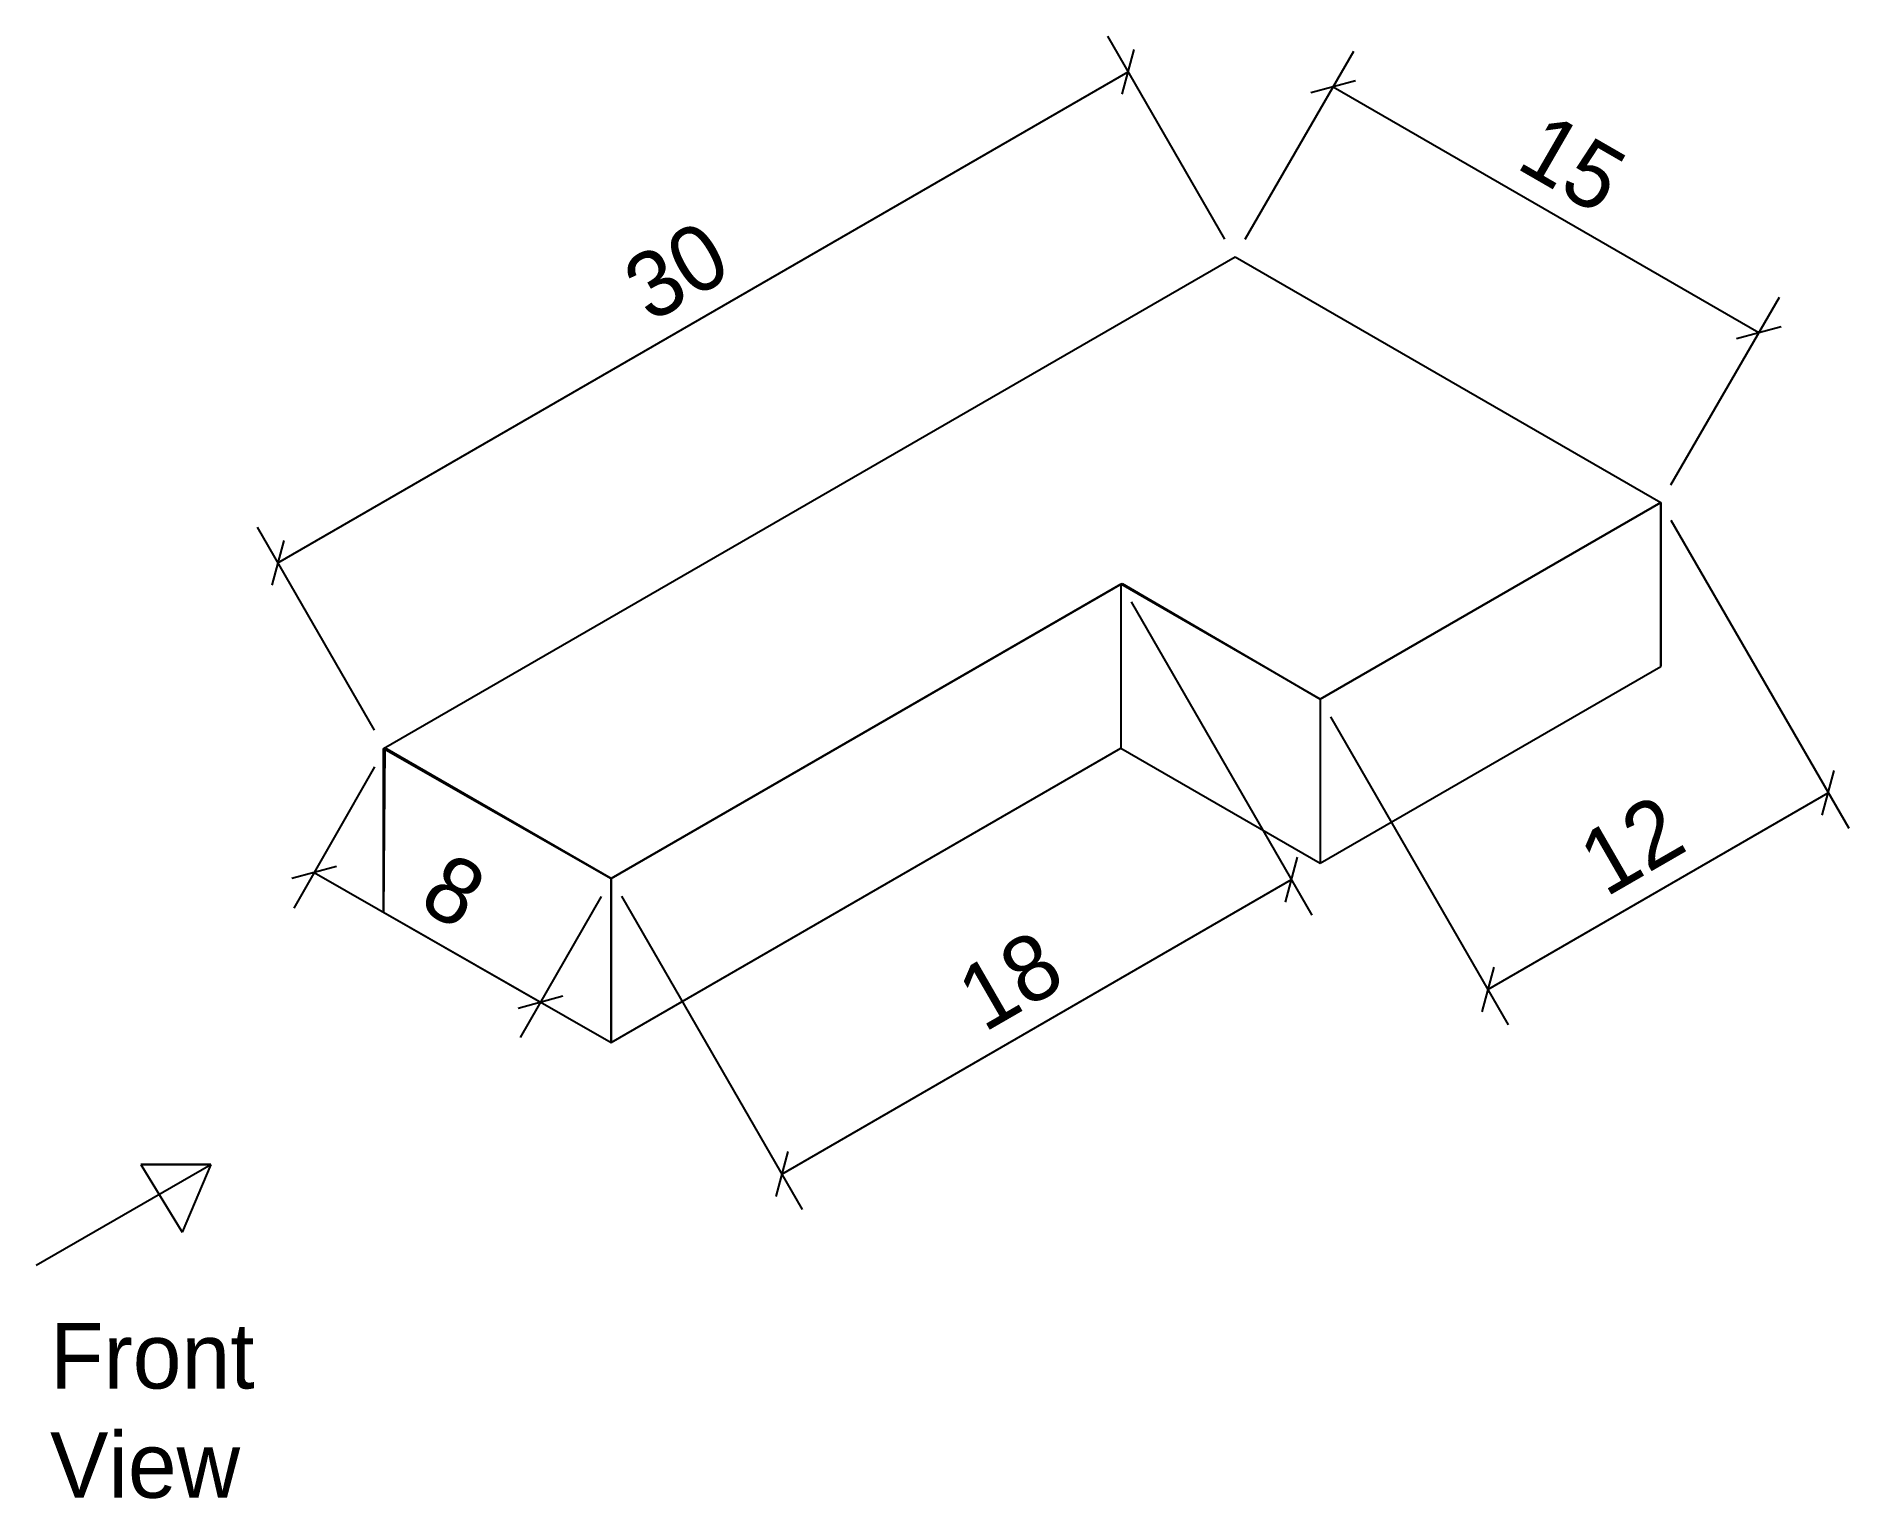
# Model space of a CAD drawing. Header units: feet. Extents: x 1893.2 to 1948.5, y 670 to 714.7.
import ezdxf

# ---------------------------------------------------------------- set-up
doc = ezdxf.new("R2010")
doc.units = ezdxf.units.FT
doc.dimstyles.new('ISO-25', dxfattribs={"dimtxt": 2, "dimasz": 1, "dimexe": 1.25, "dimexo": 0.625, "dimtad": 1, "dimdec": 0, "dimtxsty": 'Standard', "dimblk": 'OBLIQUE', "dimcen": 2.5, "dimadec": 0, "dimazin": 0, "dimtfac": 1, "dimtdec": 0, "dimtmove": 0, "dimatfit": 3, "dimldrblk": 'OBLIQUE', "dimfxl": 1, "dimarcsym": 0})

# ---------------------------------------------------------------- blocks, each defined once
blk = doc.blocks.new('_Oblique')
at = {"color": 0, "linetype": 'ByBlock', "lineweight": -2}
blk.add_line((-0.5, -0.5), (0.5, 0.5), dxfattribs=at)

msp = doc.modelspace()

# ---------------------------------------------------------------- linework, layer by layer
for p, q in [((1903.836, 692.943), (1929.817, 707.943)), ((1929.817, 707.943), (1942.807, 700.443)), ((1932.415, 694.443), (1942.807, 700.443)), ((1942.807, 700.443), (1942.807, 695.443)), ((1910.78, 688.971), (1926.369, 697.971)), ((1926.369, 697.971), (1932.415, 694.443)), ((1932.415, 694.443), (1932.415, 689.443)), ((1903.836, 687.943), (1903.836, 692.943)), ((1903.836, 692.943), (1910.78, 688.971)), ((1910.78, 688.971), (1910.78, 683.971)), ((1893.236, 677.172), (1898.566, 680.249)), ((1898.566, 680.249), (1896.426, 680.249)), ((1896.426, 680.249), (1898.566, 680.249)), ((1896.426, 680.249), (1898.566, 680.249)), ((1896.426, 680.249), (1898.566, 680.249)), ((1896.426, 680.249), (1897.685, 678.178)), ((1898.566, 680.249), (1897.685, 678.178)), ((1898.566, 680.249), (1898.566, 680.249)), ((1898.566, 680.249), (1898.566, 680.249))]:
    msp.add_line(p, q)
at = {"color": 1}
for p, q in [((1903.836, 692.943), (1929.817, 707.943)), ((1929.817, 707.943), (1929.817, 707.943)), ((1929.817, 707.943), (1942.807, 700.443)), ((1942.807, 700.443), (1932.415, 694.443)), ((1926.336, 697.952), (1910.78, 688.971)), ((1932.415, 694.443), (1926.336, 697.952)), ((1910.78, 688.971), (1903.869, 692.962))]:
    msp.add_line(p, q, dxfattribs=at)
at = {"color": 4}
for p, q in [((1942.807, 700.443), (1932.415, 694.443)), ((1942.807, 695.443), (1942.807, 700.443)), ((1910.78, 688.971), (1926.369, 697.971)), ((1932.415, 689.443), (1942.807, 695.443)), ((1932.415, 694.443), (1932.415, 689.443)), ((1910.78, 683.971), (1926.336, 692.952))]:
    msp.add_line(p, q, dxfattribs=at)
at = {"color": 2}
for p, q in [((1926.336, 697.952), (1926.336, 692.952)), ((1903.869, 692.962), (1903.836, 687.943)), ((1926.336, 692.952), (1932.415, 689.443)), ((1910.78, 683.971), (1910.78, 688.971)), ((1903.836, 687.943), (1910.78, 683.971))]:
    msp.add_line(p, q, dxfattribs=at)

# ---------------------------------------------------------------- texts
at = {"color": 4, "insert": (1893.656, 675.411), "char_height": 2, "width": 3.35808, "attachment_point": 1}
msp.add_mtext('Front View', dxfattribs=at)

# ---------------------------------------------------------------- dimensions: what is measured, and where the dimension line sits
at = {"color": 4}
for p1, p2, distance in [((1903.869, 692.962), (1929.817, 707.943), 6.519), ((1929.817, 707.943), (1942.807, 700.443), 5.992), ((1932.415, 694.443), (1942.807, 700.443), -10.226), ((1910.78, 688.971), (1926.336, 697.952), -10.409), ((1903.868, 692.924), (1910.78, 688.971), -4.34)]:
    msp.add_aligned_dim(p1=p1, p2=p2, distance=distance, dimstyle='ISO-25', dxfattribs=at).render()

doc.saveas('drawing.dxf')
